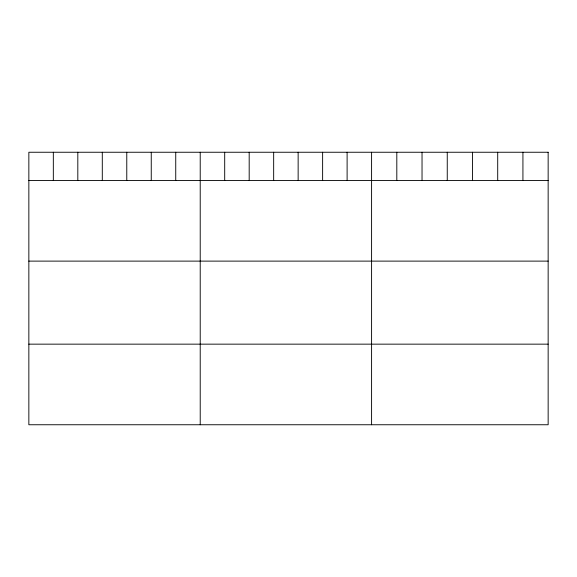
<?xml version="1.0" encoding="UTF-8"?>
<svg xmlns="http://www.w3.org/2000/svg" width="577" height="577" viewBox="0 0 577 577"><rect width="100%" height="100%" fill="white"/><g stroke="black" fill="none" stroke-linecap="round" stroke-linejoin="round"><path stroke-width="0.87" d="M28.85 180.514L548.15 180.514M28.85 261.114L548.15 261.114M28.85 344.152L548.15 344.152M522.928 152.249L522.928 180.514M497.706 152.249L497.706 180.514M472.484 152.249L472.484 180.514M447.254 152.249L447.254 180.514M422.032 152.249L422.032 180.514M396.81 152.249L396.81 180.514M371.588 152.249L371.588 424.751M347.109 152.249L347.109 180.514M322.622 152.249L322.622 180.514M298.143 152.249L298.143 180.514M273.664 152.249L273.664 180.514M249.185 152.249L249.185 180.514M224.698 152.249L224.698 180.514M200.219 152.249L200.219 424.751M175.74 152.249L175.74 180.514M151.253 152.249L151.253 180.514M126.774 152.249L126.774 180.514M102.295 152.249L102.295 180.514M77.816 152.249L77.816 180.514M53.329 152.249L53.329 180.514M548.15 152.249L28.85 152.249L28.85 424.751L548.15 424.751L548.15 152.249"/></g></svg>
